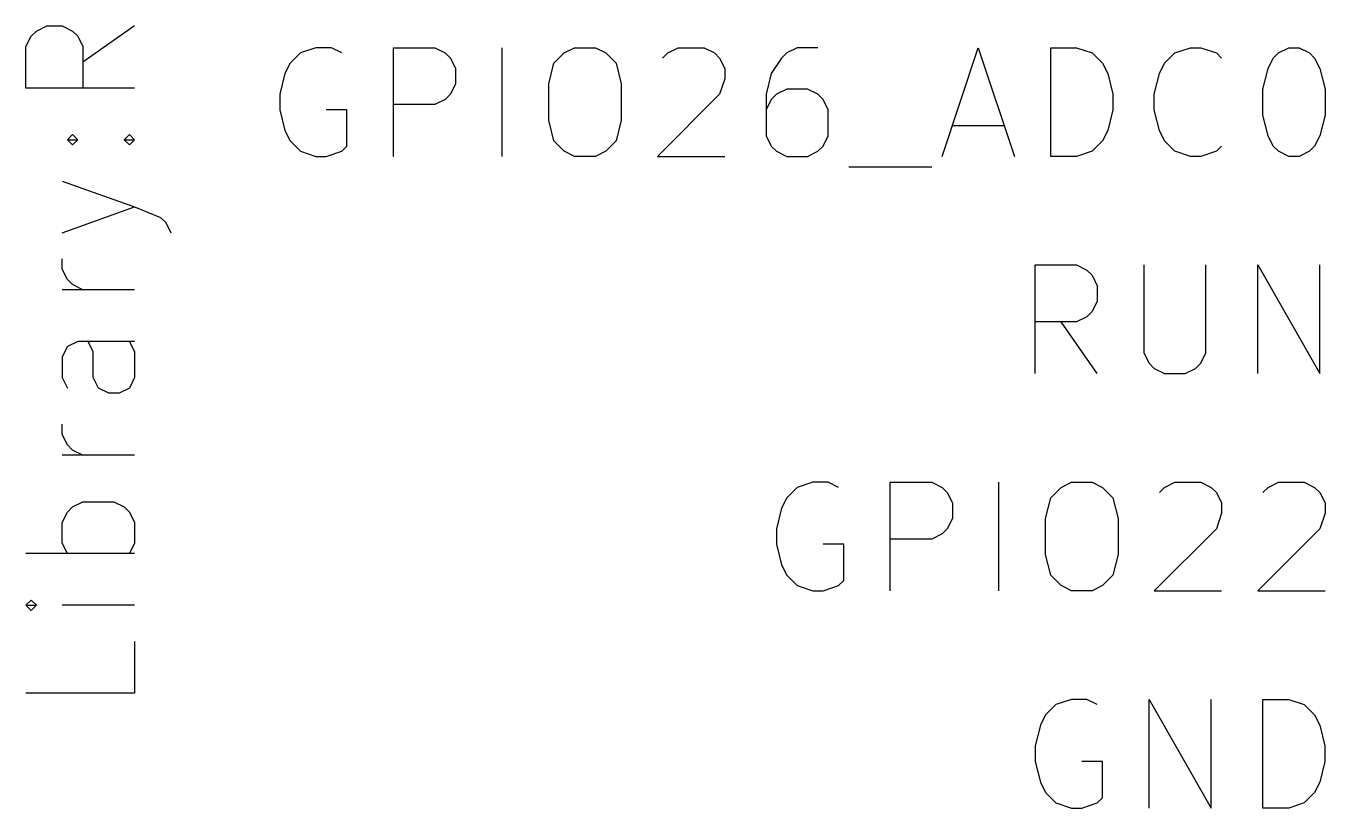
# Model space of a CAD drawing. Extents: x 0.4 to 11.3, y -7.9 to -0.4.
# Drawn here: x 5.573 to 6.17, y -2.773 to -2.413 of the extents above; entities that cross this region are included whole.
import ezdxf

# ---------------------------------------------------------------- set-up
doc = ezdxf.new("R2010")
doc.units = 0
doc.header["$MEASUREMENT"] = 0
doc.layers.add('CYAN2', color=4, linetype='CONTINUOUS')
doc.layers.add('MAGENTA2', color=6, linetype='CONTINUOUS')

msp = doc.modelspace()

# ---------------------------------------------------------------- linework, layer by layer
at = {"layer": 'CYAN2', "linetype": 'CONTINUOUS'}
for p, q in [((5.69905, -2.42551), (5.69428, -2.43028)), ((5.69905, -2.42551), (5.69428, -2.43028)), ((5.70619, -2.42313), (5.69905, -2.42551)), ((5.70619, -2.42313), (5.69905, -2.42551)), ((5.71333, -2.42313), (5.70619, -2.42313)), ((5.71333, -2.42313), (5.70619, -2.42313)), ((5.71809, -2.42551), (5.71333, -2.42313)), ((5.71809, -2.42551), (5.71333, -2.42313)), ((5.7419, -2.47313), (5.7419, -2.42313)), ((5.7419, -2.42313), (5.76095, -2.42313)), ((5.7419, -2.47313), (5.7419, -2.42313)), ((5.7419, -2.42313), (5.76095, -2.42313)), ((5.76095, -2.42313), (5.76571, -2.42551)), ((5.76095, -2.42313), (5.76571, -2.42551)), ((5.76571, -2.42551), (5.76809, -2.42789)), ((5.76571, -2.42551), (5.76809, -2.42789)), ((5.7919, -2.47313), (5.7919, -2.42313)), ((5.7919, -2.47313), (5.7919, -2.42313)), ((5.81571, -2.43028), (5.82048, -2.42551)), ((5.81571, -2.43028), (5.82048, -2.42551)), ((5.82048, -2.42551), (5.82524, -2.42313)), ((5.82048, -2.42551), (5.82524, -2.42313)), ((5.82524, -2.42313), (5.83476, -2.42313)), ((5.82524, -2.42313), (5.83476, -2.42313)), ((5.83476, -2.42313), (5.83952, -2.42551)), ((5.83476, -2.42313), (5.83952, -2.42551)), ((5.83952, -2.42551), (5.84428, -2.43028)), ((5.83952, -2.42551), (5.84428, -2.43028)), ((5.86572, -2.42789), (5.86809, -2.42551)), ((5.86572, -2.42789), (5.86809, -2.42551)), ((5.86809, -2.42551), (5.87286, -2.42313)), ((5.86809, -2.42551), (5.87286, -2.42313)), ((5.87286, -2.42313), (5.88476, -2.42313)), ((5.87286, -2.42313), (5.88476, -2.42313)), ((5.88476, -2.42313), (5.88952, -2.42551)), ((5.88476, -2.42313), (5.88952, -2.42551)), ((5.88952, -2.42551), (5.89191, -2.42789)), ((5.88952, -2.42551), (5.89191, -2.42789)), ((5.92286, -2.42551), (5.92048, -2.42789)), ((5.92286, -2.42551), (5.92048, -2.42789)), ((5.92762, -2.42313), (5.92286, -2.42551)), ((5.92762, -2.42313), (5.92286, -2.42551)), ((5.93714, -2.42313), (5.92762, -2.42313)), ((5.93714, -2.42313), (5.92762, -2.42313)), ((5.99428, -2.47313), (6.01095, -2.42313)), ((5.99428, -2.47313), (6.01095, -2.42313)), ((6.01095, -2.42313), (6.02762, -2.47313)), ((6.01095, -2.42313), (6.02762, -2.47313)), ((6.04428, -2.47313), (6.04428, -2.42313)), ((6.04428, -2.42313), (6.05619, -2.42313)), ((6.04428, -2.47313), (6.04428, -2.42313)), ((6.04428, -2.42313), (6.05619, -2.42313)), ((6.05619, -2.42313), (6.06333, -2.42551)), ((6.05619, -2.42313), (6.06333, -2.42551)), ((6.06333, -2.42551), (6.06809, -2.43028)), ((6.06333, -2.42551), (6.06809, -2.43028)), ((6.09667, -2.43028), (6.10143, -2.42551)), ((6.09667, -2.43028), (6.10143, -2.42551)), ((6.10143, -2.42551), (6.10857, -2.42313)), ((6.10143, -2.42551), (6.10857, -2.42313)), ((6.10857, -2.42313), (6.11333, -2.42313)), ((6.10857, -2.42313), (6.11333, -2.42313)), ((6.11333, -2.42313), (6.12048, -2.42551)), ((6.11333, -2.42313), (6.12048, -2.42551)), ((6.12048, -2.42551), (6.12285, -2.42789)), ((6.12048, -2.42551), (6.12285, -2.42789)), ((6.14667, -2.42789), (6.14905, -2.42551)), ((6.14667, -2.42789), (6.14905, -2.42551)), ((6.14905, -2.42551), (6.15381, -2.42313)), ((6.14905, -2.42551), (6.15381, -2.42313)), ((6.15381, -2.42313), (6.15857, -2.42313)), ((6.15381, -2.42313), (6.15857, -2.42313)), ((6.15857, -2.42313), (6.16333, -2.42551)), ((6.15857, -2.42313), (6.16333, -2.42551)), ((6.16333, -2.42551), (6.16571, -2.42789)), ((6.16333, -2.42551), (6.16571, -2.42789)), ((5.69428, -2.43028), (5.6919, -2.43504)), ((5.69428, -2.43028), (5.6919, -2.43504)), ((5.76809, -2.42789), (5.77047, -2.43265)), ((5.76809, -2.42789), (5.77047, -2.43265)), ((5.81333, -2.4398), (5.81571, -2.43028)), ((5.81333, -2.4398), (5.81571, -2.43028)), ((5.84428, -2.43028), (5.84667, -2.4398)), ((5.84428, -2.43028), (5.84667, -2.4398)), ((5.89191, -2.42789), (5.89429, -2.43265)), ((5.89191, -2.42789), (5.89429, -2.43265)), ((5.92048, -2.42789), (5.91571, -2.43504)), ((5.92048, -2.42789), (5.91571, -2.43504)), ((6.06809, -2.43028), (6.07048, -2.43504)), ((6.06809, -2.43028), (6.07048, -2.43504)), ((6.09428, -2.43504), (6.09667, -2.43028)), ((6.09428, -2.43504), (6.09667, -2.43028)), ((6.14428, -2.43265), (6.14667, -2.42789)), ((6.14428, -2.43265), (6.14667, -2.42789)), ((6.16571, -2.42789), (6.16809, -2.43265)), ((6.16571, -2.42789), (6.16809, -2.43265)), ((5.6919, -2.43504), (5.68952, -2.44456)), ((5.6919, -2.43504), (5.68952, -2.44456)), ((5.77047, -2.43265), (5.77047, -2.4398)), ((5.77047, -2.43265), (5.77047, -2.4398)), ((5.89429, -2.43742), (5.89191, -2.44456)), ((5.89429, -2.43742), (5.89191, -2.44456)), ((5.89429, -2.43265), (5.89429, -2.43742)), ((5.89429, -2.43265), (5.89429, -2.43742)), ((5.91571, -2.43504), (5.91333, -2.44456)), ((5.91571, -2.43504), (5.91333, -2.44456)), ((6.07048, -2.43504), (6.07285, -2.44456)), ((6.07048, -2.43504), (6.07285, -2.44456)), ((6.09191, -2.44456), (6.09428, -2.43504)), ((6.09191, -2.44456), (6.09428, -2.43504)), ((6.14191, -2.44218), (6.14428, -2.43265)), ((6.14191, -2.44218), (6.14428, -2.43265)), ((6.16809, -2.43265), (6.17048, -2.44218)), ((6.16809, -2.43265), (6.17048, -2.44218)), ((5.77047, -2.4398), (5.76809, -2.44456)), ((5.77047, -2.4398), (5.76809, -2.44456)), ((5.81333, -2.45646), (5.81333, -2.4398)), ((5.81333, -2.45646), (5.81333, -2.4398)), ((5.84667, -2.4398), (5.84667, -2.45646)), ((5.84667, -2.4398), (5.84667, -2.45646)), ((5.92286, -2.44218), (5.91809, -2.44456)), ((5.92286, -2.44218), (5.91809, -2.44456)), ((5.93238, -2.44218), (5.92286, -2.44218)), ((5.93238, -2.44218), (5.92286, -2.44218)), ((5.93714, -2.44456), (5.93238, -2.44218)), ((5.93714, -2.44456), (5.93238, -2.44218)), ((6.14191, -2.45408), (6.14191, -2.44218)), ((6.14191, -2.45408), (6.14191, -2.44218)), ((6.17048, -2.44218), (6.17048, -2.45408)), ((6.17048, -2.44218), (6.17048, -2.45408)), ((5.68952, -2.44456), (5.68952, -2.4517)), ((5.68952, -2.44456), (5.68952, -2.4517)), ((5.76095, -2.44932), (5.7419, -2.44932)), ((5.76095, -2.44932), (5.7419, -2.44932)), ((5.76571, -2.44694), (5.76095, -2.44932)), ((5.76571, -2.44694), (5.76095, -2.44932)), ((5.76809, -2.44456), (5.76571, -2.44694)), ((5.76809, -2.44456), (5.76571, -2.44694)), ((5.89191, -2.44456), (5.86333, -2.47313)), ((5.89191, -2.44456), (5.86333, -2.47313)), ((5.91333, -2.44456), (5.91333, -2.46361)), ((5.91333, -2.44456), (5.91333, -2.46361)), ((5.91571, -2.44694), (5.91333, -2.4517)), ((5.91571, -2.44694), (5.91333, -2.4517)), ((5.91809, -2.44456), (5.91571, -2.44694)), ((5.91809, -2.44456), (5.91571, -2.44694)), ((5.93952, -2.44694), (5.93714, -2.44456)), ((5.93952, -2.44694), (5.93714, -2.44456)), ((5.94191, -2.4517), (5.93952, -2.44694)), ((5.94191, -2.4517), (5.93952, -2.44694)), ((6.07285, -2.44456), (6.07285, -2.4517)), ((6.07285, -2.44456), (6.07285, -2.4517)), ((6.09191, -2.4517), (6.09191, -2.44456)), ((6.09191, -2.4517), (6.09191, -2.44456)), ((5.68952, -2.4517), (5.6919, -2.46122)), ((5.68952, -2.4517), (5.6919, -2.46122)), ((5.72047, -2.4517), (5.71095, -2.4517)), ((5.72047, -2.4517), (5.71095, -2.4517)), ((5.72047, -2.46837), (5.72047, -2.4517)), ((5.72047, -2.46837), (5.72047, -2.4517)), ((5.81571, -2.46599), (5.81333, -2.45646)), ((5.81571, -2.46599), (5.81333, -2.45646)), ((5.84667, -2.45646), (5.84428, -2.46599)), ((5.84667, -2.45646), (5.84428, -2.46599)), ((5.94191, -2.46361), (5.94191, -2.4517)), ((5.94191, -2.46361), (5.94191, -2.4517)), ((6.07285, -2.4517), (6.07048, -2.46122)), ((6.07285, -2.4517), (6.07048, -2.46122)), ((6.09428, -2.46122), (6.09191, -2.4517)), ((6.09428, -2.46122), (6.09191, -2.4517)), ((6.14428, -2.46361), (6.14191, -2.45408)), ((6.14428, -2.46361), (6.14191, -2.45408)), ((6.17048, -2.45408), (6.16809, -2.46361)), ((6.17048, -2.45408), (6.16809, -2.46361)), ((5.6919, -2.46122), (5.69428, -2.46599)), ((5.6919, -2.46122), (5.69428, -2.46599)), ((5.99905, -2.45885), (6.02285, -2.45885)), ((5.99905, -2.45885), (6.02285, -2.45885)), ((6.07048, -2.46122), (6.06809, -2.46599)), ((6.07048, -2.46122), (6.06809, -2.46599)), ((6.09667, -2.46599), (6.09428, -2.46122)), ((6.09667, -2.46599), (6.09428, -2.46122)), ((5.69428, -2.46599), (5.69905, -2.47075)), ((5.69428, -2.46599), (5.69905, -2.47075)), ((5.71809, -2.47075), (5.72047, -2.46837)), ((5.71809, -2.47075), (5.72047, -2.46837)), ((5.82048, -2.47075), (5.81571, -2.46599)), ((5.82048, -2.47075), (5.81571, -2.46599)), ((5.84428, -2.46599), (5.83952, -2.47075)), ((5.84428, -2.46599), (5.83952, -2.47075)), ((5.91333, -2.46361), (5.91571, -2.46837)), ((5.91333, -2.46361), (5.91571, -2.46837)), ((5.91571, -2.46837), (5.91809, -2.47075)), ((5.91571, -2.46837), (5.91809, -2.47075)), ((5.93714, -2.47075), (5.93952, -2.46837)), ((5.93714, -2.47075), (5.93952, -2.46837)), ((5.93952, -2.46837), (5.94191, -2.46361)), ((5.93952, -2.46837), (5.94191, -2.46361)), ((6.06809, -2.46599), (6.06333, -2.47075)), ((6.06809, -2.46599), (6.06333, -2.47075)), ((6.10143, -2.47075), (6.09667, -2.46599)), ((6.10143, -2.47075), (6.09667, -2.46599)), ((6.12285, -2.46837), (6.12048, -2.47075)), ((6.12285, -2.46837), (6.12048, -2.47075)), ((6.14667, -2.46837), (6.14428, -2.46361)), ((6.14667, -2.46837), (6.14428, -2.46361)), ((6.14905, -2.47075), (6.14667, -2.46837)), ((6.14905, -2.47075), (6.14667, -2.46837)), ((6.16571, -2.46837), (6.16333, -2.47075)), ((6.16571, -2.46837), (6.16333, -2.47075)), ((6.16809, -2.46361), (6.16571, -2.46837)), ((6.16809, -2.46361), (6.16571, -2.46837)), ((5.69905, -2.47075), (5.70619, -2.47313)), ((5.69905, -2.47075), (5.70619, -2.47313)), ((5.70619, -2.47313), (5.71095, -2.47313)), ((5.70619, -2.47313), (5.71095, -2.47313)), ((5.71095, -2.47313), (5.71809, -2.47075)), ((5.71095, -2.47313), (5.71809, -2.47075)), ((5.82524, -2.47313), (5.82048, -2.47075)), ((5.82524, -2.47313), (5.82048, -2.47075)), ((5.83476, -2.47313), (5.82524, -2.47313)), ((5.83476, -2.47313), (5.82524, -2.47313)), ((5.83952, -2.47075), (5.83476, -2.47313)), ((5.83952, -2.47075), (5.83476, -2.47313)), ((5.86333, -2.47313), (5.89429, -2.47313)), ((5.86333, -2.47313), (5.89429, -2.47313)), ((5.91809, -2.47075), (5.92286, -2.47313)), ((5.91809, -2.47075), (5.92286, -2.47313)), ((5.92286, -2.47313), (5.93238, -2.47313)), ((5.92286, -2.47313), (5.93238, -2.47313)), ((5.93238, -2.47313), (5.93714, -2.47075)), ((5.93238, -2.47313), (5.93714, -2.47075)), ((6.05619, -2.47313), (6.04428, -2.47313)), ((6.05619, -2.47313), (6.04428, -2.47313)), ((6.06333, -2.47075), (6.05619, -2.47313)), ((6.06333, -2.47075), (6.05619, -2.47313)), ((6.10857, -2.47313), (6.10143, -2.47075)), ((6.10857, -2.47313), (6.10143, -2.47075)), ((6.11333, -2.47313), (6.10857, -2.47313)), ((6.11333, -2.47313), (6.10857, -2.47313)), ((6.12048, -2.47075), (6.11333, -2.47313)), ((6.12048, -2.47075), (6.11333, -2.47313)), ((6.15381, -2.47313), (6.14905, -2.47075)), ((6.15381, -2.47313), (6.14905, -2.47075)), ((6.15857, -2.47313), (6.15381, -2.47313)), ((6.15857, -2.47313), (6.15381, -2.47313)), ((6.16333, -2.47075), (6.15857, -2.47313)), ((6.16333, -2.47075), (6.15857, -2.47313)), ((5.95143, -2.47789), (5.98952, -2.47789)), ((5.95143, -2.47789), (5.98952, -2.47789)), ((6.03714, -2.57313), (6.03714, -2.52313)), ((6.03714, -2.52313), (6.05619, -2.52313)), ((6.03714, -2.57313), (6.03714, -2.52313)), ((6.03714, -2.52313), (6.05619, -2.52313)), ((6.05619, -2.52313), (6.06095, -2.52551)), ((6.05619, -2.52313), (6.06095, -2.52551)), ((6.06095, -2.52551), (6.06333, -2.52789)), ((6.06095, -2.52551), (6.06333, -2.52789)), ((6.06333, -2.52789), (6.06571, -2.53265)), ((6.06333, -2.52789), (6.06571, -2.53265)), ((6.08714, -2.52313), (6.08714, -2.56361)), ((6.08714, -2.52313), (6.08714, -2.56361)), ((6.11571, -2.56361), (6.11571, -2.52313)), ((6.11571, -2.56361), (6.11571, -2.52313)), ((6.13952, -2.57313), (6.13952, -2.52313)), ((6.13952, -2.52313), (6.16809, -2.57313)), ((6.13952, -2.57313), (6.13952, -2.52313)), ((6.13952, -2.52313), (6.16809, -2.57313)), ((6.16809, -2.57313), (6.16809, -2.52313)), ((6.16809, -2.57313), (6.16809, -2.52313)), ((6.06571, -2.53265), (6.06571, -2.5398)), ((6.06571, -2.53265), (6.06571, -2.5398)), ((6.06571, -2.5398), (6.06333, -2.54456)), ((6.06571, -2.5398), (6.06333, -2.54456)), ((6.06333, -2.54456), (6.06095, -2.54694)), ((6.06333, -2.54456), (6.06095, -2.54694)), ((6.05619, -2.54932), (6.03714, -2.54932)), ((6.05619, -2.54932), (6.03714, -2.54932)), ((6.06571, -2.57313), (6.04904, -2.54932)), ((6.06571, -2.57313), (6.04904, -2.54932)), ((6.06095, -2.54694), (6.05619, -2.54932)), ((6.06095, -2.54694), (6.05619, -2.54932)), ((6.08714, -2.56361), (6.08952, -2.56837)), ((6.08714, -2.56361), (6.08952, -2.56837)), ((6.11333, -2.56837), (6.11571, -2.56361)), ((6.11333, -2.56837), (6.11571, -2.56361)), ((6.08952, -2.56837), (6.0919, -2.57075)), ((6.08952, -2.56837), (6.0919, -2.57075)), ((6.11095, -2.57075), (6.11333, -2.56837)), ((6.11095, -2.57075), (6.11333, -2.56837)), ((6.0919, -2.57075), (6.09666, -2.57313)), ((6.0919, -2.57075), (6.09666, -2.57313)), ((6.09666, -2.57313), (6.10619, -2.57313)), ((6.09666, -2.57313), (6.10619, -2.57313)), ((6.10619, -2.57313), (6.11095, -2.57075)), ((6.10619, -2.57313), (6.11095, -2.57075)), ((5.93476, -2.62313), (5.92762, -2.62551)), ((5.93476, -2.62313), (5.92762, -2.62551)), ((5.9419, -2.62313), (5.93476, -2.62313)), ((5.9419, -2.62313), (5.93476, -2.62313)), ((5.94667, -2.62551), (5.9419, -2.62313)), ((5.94667, -2.62551), (5.9419, -2.62313)), ((5.97047, -2.67313), (5.97047, -2.62313)), ((5.97047, -2.62313), (5.98952, -2.62313)), ((5.97047, -2.67313), (5.97047, -2.62313)), ((5.97047, -2.62313), (5.98952, -2.62313)), ((5.98952, -2.62313), (5.99428, -2.62551)), ((5.98952, -2.62313), (5.99428, -2.62551)), ((6.02047, -2.67313), (6.02047, -2.62313)), ((6.02047, -2.67313), (6.02047, -2.62313)), ((6.04905, -2.62551), (6.05381, -2.62313)), ((6.04905, -2.62551), (6.05381, -2.62313)), ((6.05381, -2.62313), (6.06333, -2.62313)), ((6.05381, -2.62313), (6.06333, -2.62313)), ((6.06333, -2.62313), (6.06809, -2.62551)), ((6.06333, -2.62313), (6.06809, -2.62551)), ((6.09667, -2.62551), (6.10143, -2.62313)), ((6.09667, -2.62551), (6.10143, -2.62313)), ((6.10143, -2.62313), (6.11333, -2.62313)), ((6.10143, -2.62313), (6.11333, -2.62313)), ((6.11333, -2.62313), (6.11809, -2.62551)), ((6.11333, -2.62313), (6.11809, -2.62551)), ((6.14428, -2.62551), (6.14905, -2.62313)), ((6.14428, -2.62551), (6.14905, -2.62313)), ((6.14905, -2.62313), (6.16095, -2.62313)), ((6.14905, -2.62313), (6.16095, -2.62313)), ((6.16095, -2.62313), (6.16571, -2.62551)), ((6.16095, -2.62313), (6.16571, -2.62551)), ((5.92762, -2.62551), (5.92285, -2.63028)), ((5.92762, -2.62551), (5.92285, -2.63028)), ((5.99428, -2.62551), (5.99667, -2.62789)), ((5.99428, -2.62551), (5.99667, -2.62789)), ((5.99667, -2.62789), (5.99904, -2.63265)), ((5.99667, -2.62789), (5.99904, -2.63265)), ((6.04428, -2.63028), (6.04905, -2.62551)), ((6.04428, -2.63028), (6.04905, -2.62551)), ((6.06809, -2.62551), (6.07285, -2.63028)), ((6.06809, -2.62551), (6.07285, -2.63028)), ((6.09429, -2.62789), (6.09667, -2.62551)), ((6.09429, -2.62789), (6.09667, -2.62551)), ((6.11809, -2.62551), (6.12048, -2.62789)), ((6.11809, -2.62551), (6.12048, -2.62789)), ((6.12048, -2.62789), (6.12286, -2.63265)), ((6.12048, -2.62789), (6.12286, -2.63265)), ((6.14191, -2.62789), (6.14428, -2.62551)), ((6.14191, -2.62789), (6.14428, -2.62551)), ((6.16571, -2.62551), (6.16809, -2.62789)), ((6.16571, -2.62551), (6.16809, -2.62789)), ((6.16809, -2.62789), (6.17048, -2.63265)), ((6.16809, -2.62789), (6.17048, -2.63265)), ((5.92047, -2.63504), (5.91809, -2.64456)), ((5.92047, -2.63504), (5.91809, -2.64456)), ((5.92285, -2.63028), (5.92047, -2.63504)), ((5.92285, -2.63028), (5.92047, -2.63504)), ((5.99904, -2.63265), (5.99904, -2.6398)), ((5.99904, -2.63265), (5.99904, -2.6398)), ((6.04191, -2.6398), (6.04428, -2.63028)), ((6.04191, -2.6398), (6.04428, -2.63028)), ((6.07285, -2.63028), (6.07524, -2.6398)), ((6.07285, -2.63028), (6.07524, -2.6398)), ((6.12286, -2.63265), (6.12286, -2.63742)), ((6.12286, -2.63265), (6.12286, -2.63742)), ((6.17048, -2.63265), (6.17048, -2.63742)), ((6.17048, -2.63265), (6.17048, -2.63742)), ((5.99904, -2.6398), (5.99667, -2.64456)), ((5.99904, -2.6398), (5.99667, -2.64456)), ((6.04191, -2.65646), (6.04191, -2.6398)), ((6.04191, -2.65646), (6.04191, -2.6398)), ((6.07524, -2.6398), (6.07524, -2.65646)), ((6.07524, -2.6398), (6.07524, -2.65646)), ((6.12286, -2.63742), (6.12048, -2.64456)), ((6.12286, -2.63742), (6.12048, -2.64456)), ((6.17048, -2.63742), (6.16809, -2.64456)), ((6.17048, -2.63742), (6.16809, -2.64456)), ((5.91809, -2.64456), (5.91809, -2.6517)), ((5.91809, -2.64456), (5.91809, -2.6517)), ((5.99428, -2.64694), (5.98952, -2.64932)), ((5.99428, -2.64694), (5.98952, -2.64932)), ((5.99667, -2.64456), (5.99428, -2.64694)), ((5.99667, -2.64456), (5.99428, -2.64694)), ((6.12048, -2.64456), (6.09191, -2.67313)), ((6.12048, -2.64456), (6.09191, -2.67313)), ((6.16809, -2.64456), (6.13952, -2.67313)), ((6.16809, -2.64456), (6.13952, -2.67313)), ((5.91809, -2.6517), (5.92047, -2.66122)), ((5.91809, -2.6517), (5.92047, -2.66122)), ((5.94904, -2.6517), (5.93952, -2.6517)), ((5.94904, -2.6517), (5.93952, -2.6517)), ((5.94904, -2.66837), (5.94904, -2.6517)), ((5.94904, -2.66837), (5.94904, -2.6517)), ((5.98952, -2.64932), (5.97047, -2.64932)), ((5.98952, -2.64932), (5.97047, -2.64932)), ((6.04428, -2.66599), (6.04191, -2.65646)), ((6.04428, -2.66599), (6.04191, -2.65646)), ((6.07524, -2.65646), (6.07285, -2.66599)), ((6.07524, -2.65646), (6.07285, -2.66599)), ((5.92047, -2.66122), (5.92285, -2.66599)), ((5.92047, -2.66122), (5.92285, -2.66599)), ((5.92285, -2.66599), (5.92762, -2.67075)), ((5.92285, -2.66599), (5.92762, -2.67075)), ((5.92762, -2.67075), (5.93476, -2.67313)), ((5.92762, -2.67075), (5.93476, -2.67313)), ((5.93952, -2.67313), (5.94667, -2.67075)), ((5.93952, -2.67313), (5.94667, -2.67075)), ((5.94667, -2.67075), (5.94904, -2.66837)), ((5.94667, -2.67075), (5.94904, -2.66837)), ((6.04905, -2.67075), (6.04428, -2.66599)), ((6.04905, -2.67075), (6.04428, -2.66599)), ((6.05381, -2.67313), (6.04905, -2.67075)), ((6.05381, -2.67313), (6.04905, -2.67075)), ((6.06809, -2.67075), (6.06333, -2.67313)), ((6.06809, -2.67075), (6.06333, -2.67313)), ((6.07285, -2.66599), (6.06809, -2.67075)), ((6.07285, -2.66599), (6.06809, -2.67075)), ((5.93476, -2.67313), (5.93952, -2.67313)), ((5.93476, -2.67313), (5.93952, -2.67313)), ((6.06333, -2.67313), (6.05381, -2.67313)), ((6.06333, -2.67313), (6.05381, -2.67313)), ((6.09191, -2.67313), (6.12286, -2.67313)), ((6.09191, -2.67313), (6.12286, -2.67313)), ((6.13952, -2.67313), (6.17048, -2.67313)), ((6.13952, -2.67313), (6.17048, -2.67313)), ((6.05381, -2.72313), (6.04667, -2.72551)), ((6.05381, -2.72313), (6.04667, -2.72551)), ((6.06095, -2.72313), (6.05381, -2.72313)), ((6.06095, -2.72313), (6.05381, -2.72313)), ((6.06571, -2.72551), (6.06095, -2.72313)), ((6.06571, -2.72551), (6.06095, -2.72313)), ((6.08952, -2.77313), (6.08952, -2.72313)), ((6.08952, -2.72313), (6.11809, -2.77313)), ((6.08952, -2.77313), (6.08952, -2.72313)), ((6.08952, -2.72313), (6.11809, -2.77313)), ((6.11809, -2.77313), (6.11809, -2.72313)), ((6.11809, -2.77313), (6.11809, -2.72313)), ((6.1419, -2.77313), (6.1419, -2.72313)), ((6.1419, -2.72313), (6.15381, -2.72313)), ((6.1419, -2.77313), (6.1419, -2.72313)), ((6.1419, -2.72313), (6.15381, -2.72313)), ((6.15381, -2.72313), (6.16095, -2.72551)), ((6.15381, -2.72313), (6.16095, -2.72551)), ((6.0419, -2.73028), (6.03952, -2.73504)), ((6.0419, -2.73028), (6.03952, -2.73504)), ((6.04667, -2.72551), (6.0419, -2.73028)), ((6.04667, -2.72551), (6.0419, -2.73028)), ((6.16095, -2.72551), (6.16571, -2.73028)), ((6.16095, -2.72551), (6.16571, -2.73028)), ((6.16571, -2.73028), (6.16809, -2.73504)), ((6.16571, -2.73028), (6.16809, -2.73504)), ((6.03952, -2.73504), (6.03714, -2.74456)), ((6.03952, -2.73504), (6.03714, -2.74456)), ((6.16809, -2.73504), (6.17047, -2.74456)), ((6.16809, -2.73504), (6.17047, -2.74456)), ((6.03714, -2.74456), (6.03714, -2.7517)), ((6.03714, -2.74456), (6.03714, -2.7517)), ((6.17047, -2.74456), (6.17047, -2.7517)), ((6.17047, -2.74456), (6.17047, -2.7517)), ((6.03714, -2.7517), (6.03952, -2.76122)), ((6.03714, -2.7517), (6.03952, -2.76122)), ((6.06809, -2.7517), (6.05857, -2.7517)), ((6.06809, -2.7517), (6.05857, -2.7517)), ((6.06809, -2.76837), (6.06809, -2.7517)), ((6.06809, -2.76837), (6.06809, -2.7517)), ((6.17047, -2.7517), (6.16809, -2.76122)), ((6.17047, -2.7517), (6.16809, -2.76122)), ((6.03952, -2.76122), (6.0419, -2.76599)), ((6.03952, -2.76122), (6.0419, -2.76599)), ((6.16809, -2.76122), (6.16571, -2.76599)), ((6.16809, -2.76122), (6.16571, -2.76599)), ((6.0419, -2.76599), (6.04667, -2.77075)), ((6.0419, -2.76599), (6.04667, -2.77075)), ((6.16571, -2.76599), (6.16095, -2.77075)), ((6.16571, -2.76599), (6.16095, -2.77075)), ((6.04667, -2.77075), (6.05381, -2.77313)), ((6.04667, -2.77075), (6.05381, -2.77313)), ((6.05381, -2.77313), (6.05857, -2.77313)), ((6.05381, -2.77313), (6.05857, -2.77313)), ((6.05857, -2.77313), (6.06571, -2.77075)), ((6.05857, -2.77313), (6.06571, -2.77075)), ((6.06571, -2.77075), (6.06809, -2.76837)), ((6.06571, -2.77075), (6.06809, -2.76837)), ((6.15381, -2.77313), (6.1419, -2.77313)), ((6.15381, -2.77313), (6.1419, -2.77313)), ((6.16095, -2.77075), (6.15381, -2.77313)), ((6.16095, -2.77075), (6.15381, -2.77313))]:
    msp.add_line(p, q, dxfattribs=at)
at = {"layer": 'MAGENTA2', "linetype": 'CONTINUOUS'}
for p, q in [((5.57757, -2.41547), (5.58233, -2.41309)), ((5.57757, -2.41547), (5.58233, -2.41309)), ((5.58233, -2.41309), (5.58947, -2.41309)), ((5.58233, -2.41309), (5.58947, -2.41309)), ((5.58947, -2.41309), (5.59423, -2.41547)), ((5.58947, -2.41309), (5.59423, -2.41547)), ((5.6228, -2.41309), (5.599, -2.42976)), ((5.6228, -2.41309), (5.599, -2.42976)), ((5.5728, -2.42262), (5.57519, -2.41785)), ((5.5728, -2.42262), (5.57519, -2.41785)), ((5.57519, -2.41785), (5.57757, -2.41547)), ((5.57519, -2.41785), (5.57757, -2.41547)), ((5.59423, -2.41547), (5.59661, -2.41785)), ((5.59423, -2.41547), (5.59661, -2.41785)), ((5.59661, -2.41785), (5.599, -2.42262)), ((5.59661, -2.41785), (5.599, -2.42262)), ((5.5728, -2.44167), (5.5728, -2.42262)), ((5.5728, -2.44167), (5.5728, -2.42262)), ((5.599, -2.42262), (5.599, -2.44167)), ((5.599, -2.42262), (5.599, -2.44167)), ((5.6228, -2.44167), (5.5728, -2.44167)), ((5.6228, -2.44167), (5.5728, -2.44167)), ((5.59185, -2.46548), (5.59423, -2.46309)), ((5.59185, -2.46548), (5.59423, -2.46309)), ((5.59423, -2.46785), (5.59185, -2.46548)), ((5.59185, -2.46548), (5.59661, -2.46548)), ((5.59423, -2.46785), (5.59185, -2.46548)), ((5.59185, -2.46548), (5.59661, -2.46548)), ((5.59423, -2.46309), (5.59661, -2.46548)), ((5.59423, -2.46309), (5.59661, -2.46548)), ((5.59661, -2.46548), (5.59423, -2.46785)), ((5.59661, -2.46548), (5.59423, -2.46785)), ((5.61804, -2.46548), (5.62043, -2.46309)), ((5.61804, -2.46548), (5.62043, -2.46309)), ((5.62043, -2.46785), (5.61804, -2.46548)), ((5.61804, -2.46548), (5.6228, -2.46548)), ((5.62043, -2.46785), (5.61804, -2.46548)), ((5.61804, -2.46548), (5.6228, -2.46548)), ((5.62043, -2.46309), (5.6228, -2.46548)), ((5.62043, -2.46309), (5.6228, -2.46548)), ((5.6228, -2.46548), (5.62043, -2.46785)), ((5.6228, -2.46548), (5.62043, -2.46785)), ((5.58947, -2.48452), (5.6228, -2.49643)), ((5.58947, -2.48452), (5.6228, -2.49643)), ((5.58947, -2.50833), (5.6228, -2.49643)), ((5.58947, -2.50833), (5.6228, -2.49643)), ((5.6228, -2.49643), (5.63471, -2.50119)), ((5.6228, -2.49643), (5.63471, -2.50119)), ((5.63471, -2.50119), (5.63709, -2.50357)), ((5.63471, -2.50119), (5.63709, -2.50357)), ((5.63709, -2.50357), (5.63947, -2.50833)), ((5.63709, -2.50357), (5.63947, -2.50833)), ((5.58947, -2.525), (5.58947, -2.52024)), ((5.58947, -2.525), (5.58947, -2.52024)), ((5.59185, -2.52976), (5.58947, -2.525)), ((5.59185, -2.52976), (5.58947, -2.525)), ((5.59423, -2.53214), (5.59185, -2.52976)), ((5.59423, -2.53214), (5.59185, -2.52976)), ((5.599, -2.53452), (5.59423, -2.53214)), ((5.599, -2.53452), (5.59423, -2.53214)), ((5.6228, -2.53452), (5.58947, -2.53452)), ((5.6228, -2.53452), (5.58947, -2.53452)), ((5.59185, -2.56071), (5.58947, -2.56547)), ((5.59185, -2.56071), (5.58947, -2.56547)), ((5.59661, -2.55833), (5.59185, -2.56071)), ((5.59661, -2.55833), (5.59185, -2.56071)), ((5.6228, -2.55833), (5.59661, -2.55833)), ((5.6228, -2.55833), (5.59661, -2.55833)), ((5.60376, -2.56309), (5.60137, -2.55833)), ((5.60376, -2.56309), (5.60137, -2.55833)), ((5.60376, -2.575), (5.60376, -2.56309)), ((5.60376, -2.575), (5.60376, -2.56309)), ((5.62043, -2.55833), (5.6228, -2.56309)), ((5.62043, -2.55833), (5.6228, -2.56309)), ((5.6228, -2.56309), (5.6228, -2.575)), ((5.6228, -2.56309), (5.6228, -2.575)), ((5.58947, -2.56547), (5.58947, -2.575)), ((5.58947, -2.56547), (5.58947, -2.575)), ((5.58947, -2.575), (5.59185, -2.57976)), ((5.58947, -2.575), (5.59185, -2.57976)), ((5.60614, -2.57976), (5.60376, -2.575)), ((5.60614, -2.57976), (5.60376, -2.575)), ((5.6228, -2.575), (5.62043, -2.57976)), ((5.6228, -2.575), (5.62043, -2.57976)), ((5.6109, -2.58214), (5.60614, -2.57976)), ((5.6109, -2.58214), (5.60614, -2.57976)), ((5.62043, -2.57976), (5.61566, -2.58214)), ((5.62043, -2.57976), (5.61566, -2.58214)), ((5.61566, -2.58214), (5.6109, -2.58214)), ((5.61566, -2.58214), (5.6109, -2.58214)), ((5.58947, -2.60119), (5.58947, -2.59643)), ((5.58947, -2.60119), (5.58947, -2.59643)), ((5.59185, -2.60595), (5.58947, -2.60119)), ((5.59185, -2.60595), (5.58947, -2.60119)), ((5.6228, -2.61071), (5.58947, -2.61071)), ((5.6228, -2.61071), (5.58947, -2.61071)), ((5.59423, -2.60833), (5.59185, -2.60595)), ((5.59423, -2.60833), (5.59185, -2.60595)), ((5.599, -2.61071), (5.59423, -2.60833)), ((5.599, -2.61071), (5.59423, -2.60833)), ((5.59185, -2.6369), (5.59423, -2.63452)), ((5.59185, -2.6369), (5.59423, -2.63452)), ((5.59423, -2.63452), (5.599, -2.63214)), ((5.59423, -2.63452), (5.599, -2.63214)), ((5.599, -2.63214), (5.61328, -2.63214)), ((5.599, -2.63214), (5.61328, -2.63214)), ((5.61328, -2.63214), (5.61804, -2.63452)), ((5.61328, -2.63214), (5.61804, -2.63452)), ((5.61804, -2.63452), (5.62043, -2.6369)), ((5.61804, -2.63452), (5.62043, -2.6369)), ((5.58947, -2.64166), (5.59185, -2.6369)), ((5.58947, -2.64166), (5.59185, -2.6369)), ((5.58947, -2.65119), (5.58947, -2.64166)), ((5.58947, -2.65119), (5.58947, -2.64166)), ((5.62043, -2.6369), (5.6228, -2.64166)), ((5.62043, -2.6369), (5.6228, -2.64166)), ((5.6228, -2.64166), (5.6228, -2.65119)), ((5.6228, -2.64166), (5.6228, -2.65119)), ((5.59185, -2.65595), (5.58947, -2.65119)), ((5.59185, -2.65595), (5.58947, -2.65119)), ((5.6228, -2.65119), (5.62043, -2.65595)), ((5.6228, -2.65119), (5.62043, -2.65595)), ((5.6228, -2.65595), (5.5728, -2.65595)), ((5.6228, -2.65595), (5.5728, -2.65595)), ((5.57519, -2.67738), (5.5728, -2.67976)), ((5.57519, -2.67738), (5.5728, -2.67976)), ((5.57757, -2.67976), (5.57519, -2.67738)), ((5.57757, -2.67976), (5.57519, -2.67738)), ((5.5728, -2.67976), (5.57519, -2.68214)), ((5.5728, -2.67976), (5.57757, -2.67976)), ((5.5728, -2.67976), (5.57519, -2.68214)), ((5.5728, -2.67976), (5.57757, -2.67976)), ((5.57519, -2.68214), (5.57757, -2.67976)), ((5.57519, -2.68214), (5.57757, -2.67976)), ((5.6228, -2.67976), (5.58947, -2.67976)), ((5.6228, -2.67976), (5.58947, -2.67976)), ((5.6228, -2.69643), (5.6228, -2.72024)), ((5.6228, -2.69643), (5.6228, -2.72024)), ((5.6228, -2.72024), (5.5728, -2.72024)), ((5.6228, -2.72024), (5.5728, -2.72024))]:
    msp.add_line(p, q, dxfattribs=at)

doc.saveas('drawing.dxf')
